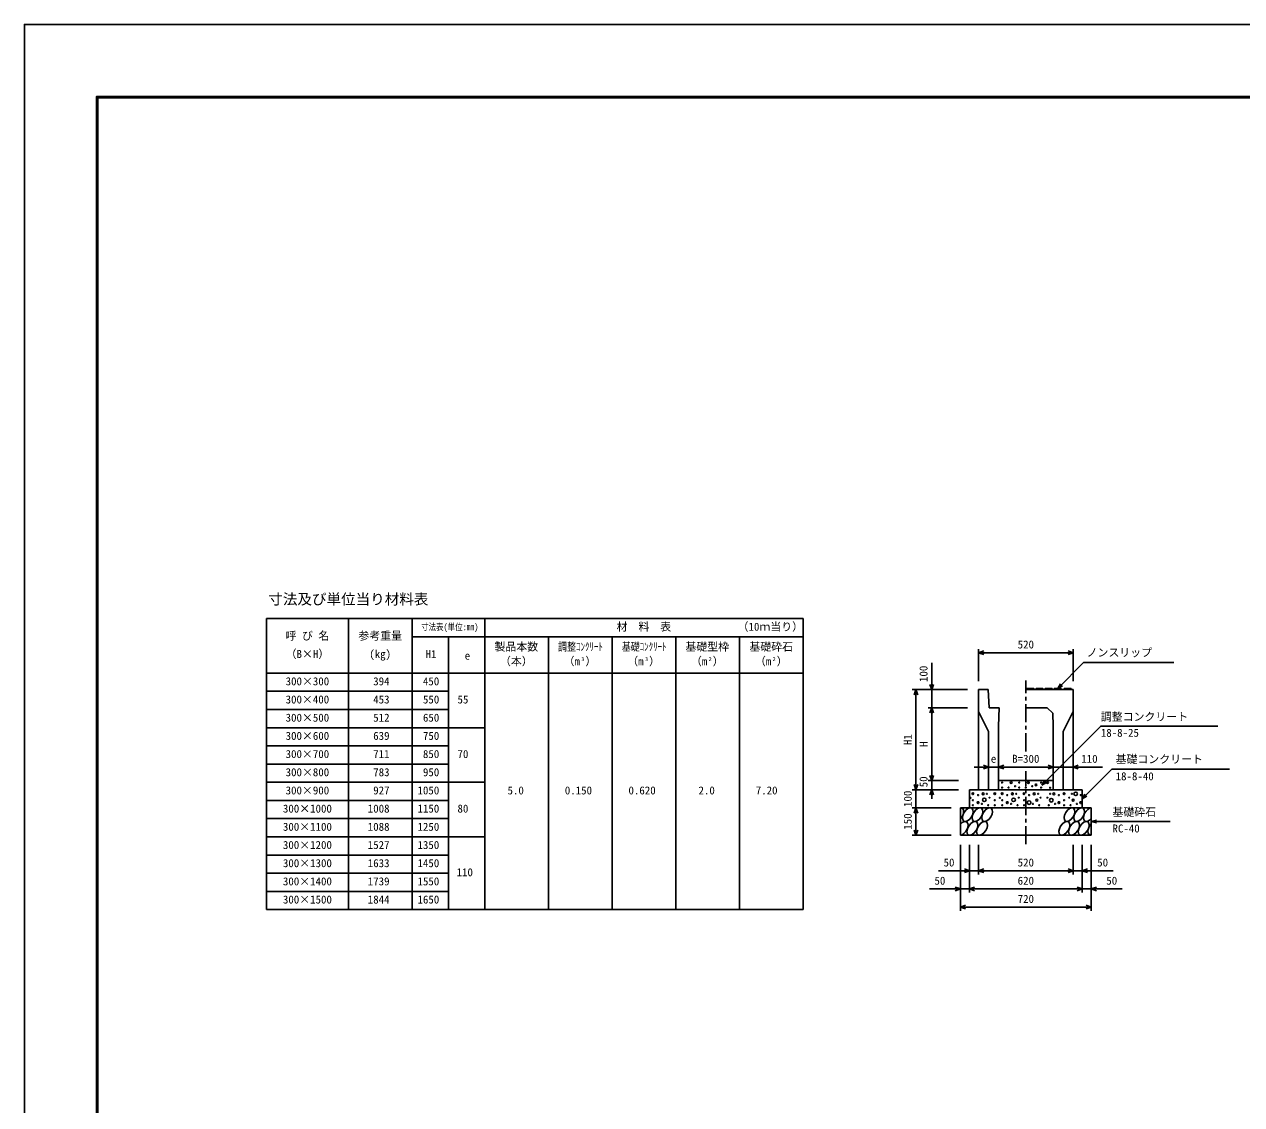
# Model space of a CAD drawing. Units: millimetres, scale not verified. Extents: x -16800 to 16800, y -5940 to 5940.
# Drawn here: x -16800 to -10107, y 0 to 5940 of the extents above; entities that cross this region are included whole.
import ezdxf
from ezdxf.enums import TextEntityAlignment as Align

# ---------------------------------------------------------------- set-up
doc = ezdxf.new("R2010")
doc.units = ezdxf.units.MM
doc.header["$LTSCALE"] = 20
doc.linetypes.add('CHAIN1', pattern=[8, 5, -1, 1, -1])
for name, color, linetype, lineweight in [('0-0_DIM', 7, 'Continuous', 25), ('0-1_Defpoints', 5, 'Continuous', 25), ('0-2_HATCH', 6, 'Continuous', 25), ('0-3_HYO', 3, 'Continuous', 25), ('0-4_HYO2', 4, 'Continuous', 25), ('0-5_OUTLINE', 3, 'Continuous', 25), ('0-6_TXT', 7, 'Continuous', 25), ('0-7_WAKU', 3, 'Continuous', 25)]:
    doc.layers.add(name, color=color, linetype=linetype, lineweight=lineweight)
doc.styles.add('ＭＳ ゴシック', font='')
doc.styles.get('ＭＳ ゴシック').set_extended_font_data('MS Gothic')

msp = doc.modelspace()

# ---------------------------------------------------------------- linework, layer by layer
at = {"layer": '0-0_DIM'}
for p, q in [((-11553.39, 2505.03), (-11553.39, 2328.28)), ((-11033.39, 2485.03), (-11553.39, 2485.03)), ((-11033.39, 2505.03), (-11033.39, 2328.28)), ((-11810.92, 2428.97), (-11810.92, 2281.82)), ((-11118.39, 2288.32), (-10976.17, 2430.53)), ((-10479.88, 2430.53), (-10976.17, 2430.53)), ((-11917.59, 2281.82), (-11614.26, 2281.82)), ((-11897.59, 2281.82), (-11897.59, 1731.82)), ((-11810.92, 2181.82), (-11810.92, 2281.82)), ((-11118.39, 2288.32), (-11103.39, 2314.3)), ((-11118.39, 2288.32), (-11092.41, 2303.32)), ((-11830.92, 2181.82), (-11614.26, 2181.82)), ((-11810.92, 1781.82), (-11810.92, 2181.82)), ((-11498.39, 1856.53), (-11577.02, 1856.53)), ((-11498.39, 1856.53), (-11443.39, 1856.53)), ((-11443.39, 1856.53), (-11143.39, 1856.53)), ((-11033.39, 1856.53), (-11143.39, 1856.53)), ((-11033.46, 1856.53), (-10872.69, 1856.53)), ((-10819.73, 1845.47), (-10983.39, 1681.82)), ((-10819.73, 1845.47), (-10172.86, 1845.47)), ((-11830.92, 1781.82), (-11664.26, 1781.82)), ((-11810.92, 1781.82), (-11810.92, 1731.82)), ((-11205.65, 1756.82), (-11190.65, 1782.8)), ((-11205.65, 1756.82), (-11179.67, 1771.82)), ((-11917.59, 1731.82), (-11664.26, 1731.82)), ((-11897.59, 1631.82), (-11897.59, 1731.82)), ((-11810.92, 1681.82), (-11810.92, 1731.82)), ((-10983.39, 1681.82), (-10968.39, 1707.8)), ((-10983.39, 1681.82), (-10957.41, 1696.82)), ((-11917.59, 1631.82), (-11703.39, 1631.82)), ((-11897.59, 1631.82), (-11897.59, 1481.82)), ((-10933.39, 1556.82), (-10904.41, 1564.58)), ((-10933.39, 1556.82), (-10500.07, 1556.82)), ((-10933.39, 1556.82), (-10904.41, 1549.05)), ((-11917.59, 1481.82), (-11703.39, 1481.82)), ((-11653.39, 1066.3), (-11653.39, 1428.65)), ((-11603.39, 1166.3), (-11603.39, 1428.65)), ((-11553.39, 1266.3), (-11553.39, 1428.65)), ((-11033.39, 1266.3), (-11033.39, 1428.65)), ((-10983.39, 1166.3), (-10983.39, 1428.65)), ((-10933.39, 1066.3), (-10933.39, 1428.65)), ((-11773.39, 1286.3), (-11553.39, 1286.3)), ((-11553.39, 1286.3), (-11033.39, 1286.3)), ((-10813.39, 1286.3), (-11033.39, 1286.3)), ((-11823.39, 1186.3), (-11603.39, 1186.3)), ((-11603.39, 1186.3), (-10983.39, 1186.3)), ((-10763.39, 1186.3), (-10983.39, 1186.3)), ((-11653.39, 1086.3), (-10933.39, 1086.3))]:
    msp.add_line(p, q, dxfattribs=at)
at = {"layer": '0-0_DIM', "linetype": 'CHAIN1'}
for p, q in [((-11293.39, 1942.48), (-11293.39, 2331.82)), ((-11293.39, 1431.82), (-11293.39, 1834.34))]:
    msp.add_line(p, q, dxfattribs=at)
at = {"layer": '0-0_DIM'}
for points in [[(-11525.16, 2474.77), (-11553.35, 2485.03), (-11525.16, 2495.29)], [(-11061.54, 2495.29), (-11033.35, 2485.03), (-11061.54, 2474.77)], [(-11887.33, 2253.63), (-11897.59, 2281.82), (-11907.85, 2253.63)], [(-11800.66, 2310.01), (-11810.92, 2281.82), (-11821.18, 2310.01)], [(-11800.66, 2153.63), (-11810.92, 2181.82), (-11821.18, 2153.63)], [(-11205.65, 1756.82), (-10881.19, 2081.28), (-10237.63, 2081.28)], [(-11800.66, 1810.01), (-11810.92, 1781.82), (-11821.18, 1810.01)], [(-11526.58, 1846.27), (-11498.39, 1856.53), (-11526.58, 1866.79)], [(-11415.2, 1846.27), (-11443.39, 1856.53), (-11415.2, 1866.79)], [(-11171.58, 1866.79), (-11143.39, 1856.53), (-11171.58, 1846.27)], [(-11005.2, 1866.79), (-11033.39, 1856.53), (-11005.2, 1846.27)], [(-11887.33, 1760.01), (-11897.59, 1731.82), (-11907.85, 1760.01)], [(-11800.66, 1703.63), (-11810.92, 1731.82), (-11821.18, 1703.63)], [(-11887.33, 1603.63), (-11897.59, 1631.82), (-11907.85, 1603.63)], [(-11887.33, 1510.01), (-11897.59, 1481.82), (-11907.85, 1510.01)], [(-11631.58, 1296.56), (-11603.39, 1286.3), (-11631.58, 1276.04)], [(-11525.2, 1276.04), (-11553.39, 1286.3), (-11525.2, 1296.56)], [(-11061.58, 1296.56), (-11033.39, 1286.3), (-11061.58, 1276.04)], [(-10955.2, 1296.56), (-10983.39, 1286.3), (-10955.2, 1276.04)], [(-11681.58, 1196.56), (-11653.39, 1186.3), (-11681.58, 1176.04)], [(-11575.2, 1176.04), (-11603.39, 1186.3), (-11575.2, 1196.56)], [(-11011.58, 1196.56), (-10983.39, 1186.3), (-11011.58, 1176.04)], [(-10905.2, 1196.56), (-10933.39, 1186.3), (-10905.2, 1176.04)], [(-11625.2, 1076.04), (-11653.39, 1086.3), (-11625.2, 1096.56)], [(-10961.58, 1096.56), (-10933.39, 1086.3), (-10961.58, 1076.04)]]:
    msp.add_lwpolyline(points, dxfattribs=at)
at = {"layer": '0-1_Defpoints'}
msp.add_lwpolyline([(-16800, -5940), (0, -5940), (0, 5940), (-16800, 5940)], close=True, dxfattribs=at)
at = {"layer": '0-2_HATCH'}
for p, q in [((-11288.39, 2281.82), (-11287.39, 2288.32)), ((-11249.39, 2288.32), (-11287.39, 2288.32)), ((-11248.39, 2281.82), (-11249.39, 2288.32)), ((-11238.39, 2281.82), (-11237.39, 2288.32)), ((-11199.39, 2288.32), (-11237.39, 2288.32)), ((-11198.39, 2281.82), (-11199.39, 2288.32)), ((-11188.39, 2281.82), (-11187.39, 2288.32)), ((-11149.39, 2288.32), (-11187.39, 2288.32)), ((-11148.39, 2281.82), (-11149.39, 2288.32)), ((-11138.39, 2281.82), (-11137.39, 2288.32)), ((-11099.39, 2288.32), (-11137.39, 2288.32)), ((-11098.39, 2281.82), (-11099.39, 2288.32)), ((-11083.39, 2281.82), (-11082.39, 2288.32)), ((-11044.39, 2288.32), (-11082.39, 2288.32)), ((-11043.39, 2281.82), (-11044.39, 2288.32))]:
    msp.add_line(p, q, dxfattribs=at)
for centre, radius in [((-11423.89, 1771.13), 2.5), ((-11423.89, 1743.12), 2.5), ((-11388.01, 1743.12), 2.5), ((-11373.99, 1771.13), 5), ((-11352.96, 1750.99), 2.5), ((-11329.42, 1771.13), 2.5), ((-11329.42, 1743.12), 2.5), ((-11293.53, 1743.12), 2.5), ((-11279.51, 1771.13), 5), ((-11258.48, 1750.99), 2.5), ((-11237.46, 1758), 5), ((-11209.42, 1771.13), 2.5), ((-11209.42, 1743.12), 2.5), ((-11174.25, 1770.85), 5), ((-11160.23, 1742.83), 2.5), ((-11596.74, 1687.07), 2.5), ((-11584.32, 1709.87), 5), ((-11584.32, 1673.98), 2.5), ((-11556.28, 1701.99), 2.5), ((-11528.25, 1709), 5), ((-11521.71, 1675.98), 10), ((-11507.22, 1709), 2.5), ((-11493.2, 1687.98), 2.5), ((-11464.32, 1709.87), 5), ((-11464.32, 1673.98), 2.5), ((-11435.84, 1687.07), 2.5), ((-11423.42, 1709.87), 5), ((-11423.42, 1673.98), 2.5), ((-11395.38, 1701.99), 2.5), ((-11367.35, 1709), 5), ((-11360.81, 1675.98), 10), ((-11346.31, 1709), 2.5), ((-11332.3, 1687.98), 2.5), ((-11303.42, 1709.87), 5), ((-11303.42, 1673.98), 2.5), ((-11275.38, 1701.99), 2.5), ((-11247.35, 1709), 5), ((-11233.33, 1673.98), 5), ((-11226.31, 1709), 2.5), ((-11212.3, 1687.98), 2.5), ((-11174.48, 1687.98), 2.5), ((-11153.45, 1673.98), 10), ((-11160.46, 1709), 2.5), ((-11139.43, 1709), 5), ((-11111.39, 1701.99), 2.5), ((-11083.35, 1709.87), 5), ((-11083.35, 1673.98), 2.5), ((-11054.48, 1687.98), 2.5), ((-11040.46, 1709), 2.5), ((-11033.45, 1673.98), 5), ((-11019.43, 1709), 10), ((-10991.39, 1701.99), 2.5), ((-11584.32, 1645.96), 2.5), ((-11556.28, 1660.85), 5), ((-11535.26, 1653.84), 2.5), ((-11500.21, 1645.96), 2.5), ((-11464.32, 1645.96), 2.5), ((-11423.42, 1645.96), 2.5), ((-11395.38, 1660.85), 5), ((-11374.35, 1653.84), 2.5), ((-11339.31, 1645.96), 2.5), ((-11303.42, 1645.96), 2.5), ((-11275.38, 1660.85), 10), ((-11254.35, 1653.84), 2.5), ((-11219.31, 1645.96), 2.5), ((-11167.47, 1645.96), 2.5), ((-11132.42, 1653.84), 2.5), ((-11111.39, 1660.85), 5), ((-11083.35, 1645.96), 2.5), ((-11047.47, 1645.96), 2.5), ((-11012.42, 1653.84), 2.5), ((-10991.39, 1660.85), 5)]:
    msp.add_circle(centre, radius, dxfattribs=at)
for centre, start_param, end_param in [((-11665.75, 1594.31), 4.385593, 6.6745444), ((-10947.25, 1594.31), 0.3357715, 4.4411806), ((-11640.43, 1519.32), 3.5111464, 7.548991), ((-10921.93, 1519.32), 1.2110787, 3.5658734)]:
    msp.add_ellipse(centre, major_axis=(21.81, 35.31), ratio=0.5792, start_param=start_param, end_param=end_param, dxfattribs=at)
for centre in [(-11612.54, 1594.31), (-11559.33, 1594.31), (-11506.13, 1594.31), (-11053.66, 1594.31), (-11000.45, 1594.31), (-11587.22, 1519.32), (-11534.01, 1519.32), (-11081.55, 1519.32), (-11028.34, 1519.32), (-10975.13, 1519.32)]:
    msp.add_ellipse(centre, major_axis=(21.81, 35.31), ratio=0.5792, dxfattribs=at)
at = {"layer": '0-3_HYO'}
for p, q in [((-15468.34, 2672.64), (-15468.34, 1072.64)), ((-15468.34, 2672.64), (-12518.34, 2672.64)), ((-15018.34, 2672.64), (-15018.34, 1072.64)), ((-14668.34, 2672.64), (-14668.34, 1072.64)), ((-14268.34, 2672.64), (-14268.34, 1072.64)), ((-12518.34, 2672.64), (-12518.34, 1072.64)), ((-14668.34, 2572.64), (-12518.34, 2572.64)), ((-14468.34, 2572.64), (-14468.34, 1072.64)), ((-13918.34, 2572.64), (-13918.34, 1072.64)), ((-13568.34, 2572.64), (-13568.34, 1072.64)), ((-13218.34, 2572.64), (-13218.34, 1072.64)), ((-12868.34, 2572.64), (-12868.34, 1072.64)), ((-15468.34, 2372.64), (-12518.34, 2372.64)), ((-15468.34, 1072.64), (-12518.34, 1072.64))]:
    msp.add_line(p, q, dxfattribs=at)
at = {"layer": '0-4_HYO2'}
for p, q in [((-15468.34, 2272.64), (-14468.34, 2272.64)), ((-15468.34, 2172.64), (-14468.34, 2172.64)), ((-15468.34, 2072.64), (-14268.34, 2072.64)), ((-15468.34, 1972.64), (-14468.34, 1972.64)), ((-15468.34, 1872.64), (-14468.34, 1872.64)), ((-15468.34, 1772.64), (-14268.34, 1772.64)), ((-15468.34, 1672.64), (-14468.34, 1672.64)), ((-15468.34, 1572.64), (-14468.34, 1572.64)), ((-15468.34, 1472.64), (-14268.34, 1472.64)), ((-15468.34, 1372.64), (-14468.34, 1372.64)), ((-15468.34, 1272.64), (-14468.34, 1272.64)), ((-15468.34, 1172.64), (-14468.34, 1172.64))]:
    msp.add_line(p, q, dxfattribs=at)
at = {"layer": '0-5_OUTLINE'}
for p, q in [((-11553.39, 2281.82), (-11553.39, 1731.82)), ((-11500.89, 2281.82), (-11553.39, 2281.82)), ((-11500.89, 2281.82), (-11495.89, 2181.82)), ((-11033.39, 2281.82), (-11293.39, 2281.82)), ((-11033.39, 2281.82), (-11033.39, 1731.82)), ((-11495.89, 2181.82), (-11440.89, 2181.82)), ((-11440.89, 2181.82), (-11443.39, 2081.82)), ((-11293.39, 2181.82), (-11175.89, 2181.82)), ((-11033.39, 2161.82), (-11088.39, 2051.82)), ((-11443.39, 2081.82), (-11443.39, 1731.82)), ((-11143.39, 2081.82), (-11143.39, 1731.82)), ((-11088.39, 2051.82), (-11088.39, 1731.82)), ((-11443.39, 1781.82), (-11143.39, 1781.82)), ((-11603.39, 1731.82), (-11603.39, 1631.82)), ((-11603.39, 1731.82), (-10983.39, 1731.82)), ((-11553.39, 1731.82), (-11443.39, 1731.82)), ((-11143.39, 1731.82), (-11033.39, 1731.82)), ((-10983.39, 1731.82), (-10983.39, 1631.82)), ((-11653.39, 1481.82), (-11653.39, 1631.82)), ((-11653.39, 1631.82), (-10933.39, 1631.82)), ((-10933.39, 1481.82), (-10933.39, 1631.82)), ((-11653.39, 1481.82), (-10933.39, 1481.82))]:
    msp.add_line(p, q, dxfattribs=at)
for points in [[(-11553.39, 2161.82), (-11498.39, 2051.82), (-11498.39, 1731.82)], [(-11143.39, 2081.82), (-11145.14, 2151.82), (-11175.89, 2181.82)]]:
    msp.add_lwpolyline(points, dxfattribs=at)
at = {"layer": '0-7_WAKU', "lineweight": 50}
msp.add_lwpolyline([(-16400, -5540), (-400, -5540), (-400, 5540), (-16400, 5540)], close=True, dxfattribs=at)

# ---------------------------------------------------------------- texts
at = {"layer": '0-0_DIM', "style": 'ＭＳ ゴシック'}
for s, p in [('520', (-11338.39, 2495.03)), ('ノンスリップ', (-10959.46, 2450.71)), ('調整コンクリート', (-10881.19, 2097.71)), ('18-8-25', (-10881.19, 2009.43)), ('e', (-11485.89, 1866.53)), ('B=300', (-11368.39, 1866.53)), ('110', (-10988.54, 1866.53)), ('基礎コンクリート', (-10799.73, 1864.21)), ('18-8-40', (-10799.73, 1770.39)), ('基礎砕石', (-10817.07, 1573.99)), ('RC-40', (-10817.07, 1483.3)), ('50', (-11745.83, 1296.3)), ('520', (-11338.39, 1296.3)), ('50', (-10900.95, 1296.3)), ('50', (-11795.83, 1196.3)), ('620', (-11338.39, 1196.3)), ('50', (-10850.95, 1196.3)), ('720', (-11338.39, 1096.3))]:
    msp.add_text(s, height=43.99, dxfattribs=at).set_placement(p, align=Align.BOTTOM_LEFT)
for s, p in [('100', (-11820.92, 2323.9)), ('H1', (-11907.59, 1976.82)), ('H', (-11820.92, 1966.82)), ('50', (-11820.92, 1745.14)), ('100', (-11907.59, 1636.82)), ('150', (-11907.59, 1511.82))]:
    msp.add_text(s, height=43.99, rotation=90, dxfattribs=at).set_placement(p, align=Align.BOTTOM_LEFT)
at = {"layer": '0-6_TXT', "style": 'ＭＳ ゴシック'}
for s, height, p in [('寸法及び単位当り材料表', 58.65, (-15458.34, 2732.64)), ('材  料  表', 43.99, (-13543.34, 2592.64)), ('（', 43.99, (-12878.34, 2592.64)), ('1', 43.99, (-12818.34, 2592.64)), ('0', 43.99, (-12788.34, 2592.64)), ('ｍ', 43.99, (-12758.34, 2592.64)), ('当', 43.99, (-12698.34, 2592.64)), ('り', 43.99, (-12638.34, 2592.64)), ('）', 43.99, (-12578.34, 2592.64)), ('呼 び 名', 43.99, (-15363.34, 2542.64)), ('参考重量', 43.99, (-14963.34, 2542.64)), ('製品本数', 43.99, (-14215.13, 2482.64)), ('基礎型枠', 43.99, (-13165.13, 2482.64)), ('基礎砕石', 43.99, (-12813.34, 2482.64)), ('（B×H）', 43.99, (-15363.34, 2442.64)), ('(kg)', 43.99, (-14903.34, 2442.64)), ('H1', 43.99, (-14593.84, 2442.34)), ('e', 43.99, (-14378.84, 2433.5)), ('（本）', 43.99, (-14185.13, 2402.64)), ('（m ）', 43.99, (-13835.13, 2402.64)), ('3', 21.99, (-13737.65, 2432.64)), ('（m ）', 43.99, (-13485.13, 2402.64)), ('3', 21.99, (-13387.65, 2432.64)), ('（m ）', 43.99, (-13135.13, 2402.64)), ('2', 21.99, (-13037.65, 2432.64)), ('（m ）', 43.99, (-12783.34, 2402.64)), ('2', 21.99, (-12685.85, 2432.64)), ('300×300', 43.99, (-15363.34, 2292.64)), (' 394', 43.99, (-14911.67, 2292.64)), (' 450', 43.99, (-14638.34, 2292.64)), ('300×400', 43.99, (-15363.34, 2192.64)), (' 453', 43.99, (-14911.67, 2192.64)), (' 550', 43.99, (-14638.34, 2192.64)), (' 55', 43.99, (-14448.34, 2192.64)), ('300×500', 43.99, (-15363.34, 2092.64)), (' 512', 43.99, (-14911.67, 2092.64)), (' 650', 43.99, (-14638.34, 2092.64)), ('300×600', 43.99, (-15363.34, 1992.64)), (' 639', 43.99, (-14911.67, 1992.64)), (' 750', 43.99, (-14638.34, 1992.64)), ('300×700', 43.99, (-15363.34, 1892.64)), (' 711', 43.99, (-14911.67, 1892.64)), (' 850', 43.99, (-14638.34, 1892.64)), (' 70', 43.99, (-14448.34, 1892.64)), ('300×800', 43.99, (-15363.34, 1792.64)), (' 783', 43.99, (-14911.67, 1792.64)), (' 950', 43.99, (-14638.34, 1792.64)), ('300×900', 43.99, (-15363.34, 1692.64)), (' 927', 43.99, (-14911.67, 1692.64)), ('1050', 43.99, (-14638.34, 1692.64)), ('5.0', 43.99, (-14143.34, 1692.64)), ('0.150', 43.99, (-13828.34, 1692.64)), ('0.620', 43.99, (-13478.34, 1692.64)), ('2.0', 43.99, (-13093.34, 1692.64)), ('7.20', 43.99, (-12778.34, 1692.64)), ('300×1000', 43.99, (-15378.34, 1592.64)), ('1008', 43.99, (-14911.67, 1592.64)), ('1150', 43.99, (-14638.34, 1592.64)), (' 80', 43.99, (-14448.34, 1592.64)), ('300×1100', 43.99, (-15378.34, 1492.64)), ('1088', 43.99, (-14911.67, 1492.64)), ('1250', 43.99, (-14638.34, 1492.64)), ('300×1200', 43.99, (-15378.34, 1392.64)), ('1527', 43.99, (-14911.67, 1392.64)), ('1350', 43.99, (-14638.34, 1392.64)), ('300×1300', 43.99, (-15378.34, 1292.64)), ('1633', 43.99, (-14911.67, 1292.64)), ('1450', 43.99, (-14638.34, 1292.64)), ('110', 43.99, (-14423.34, 1242.64)), ('300×1400', 43.99, (-15378.34, 1192.64)), ('1739', 43.99, (-14911.67, 1192.64)), ('1550', 43.99, (-14638.34, 1192.64)), ('300×1500', 43.99, (-15378.34, 1092.64)), ('1844', 43.99, (-14911.67, 1092.64)), ('1650', 43.99, (-14638.34, 1092.64))]:
    msp.add_text(s, height=height, dxfattribs=at).set_placement(p, align=Align.BOTTOM_LEFT)
at = {"layer": '0-6_TXT', "style": 'ＭＳ ゴシック', "width": 0.8}
for s, height, p in [('寸法表(単位:㎜)', 36.66, (-14618.34, 2597.64)), ('調整ｺﾝｸﾘｰﾄ', 43.99, (-13865.13, 2482.64)), ('基礎ｺﾝｸﾘｰﾄ', 43.99, (-13515.13, 2482.64))]:
    msp.add_text(s, height=height, dxfattribs=at).set_placement(p, align=Align.BOTTOM_LEFT)

doc.saveas('drawing.dxf')
